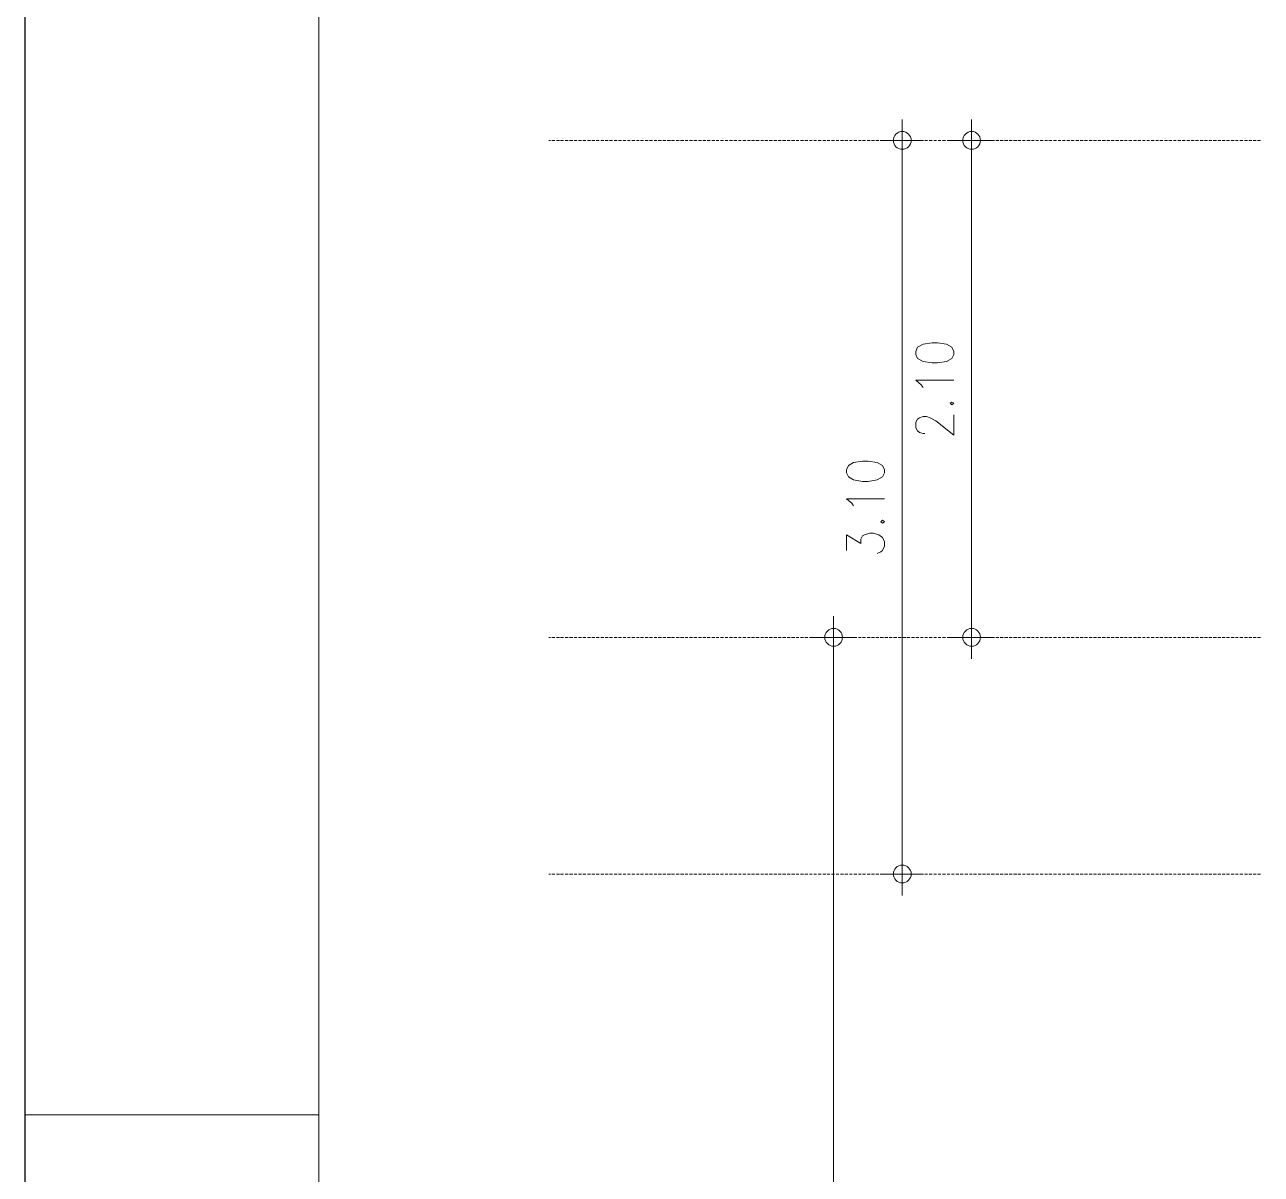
# Model space of a CAD drawing. Header units: millimetres. Extents: x 2928 to 3112, y 1220 to 1280.
# Drawn here: x 3028.04 to 3038.49, y 1250.06 to 1259.77 of the extents above; entities that cross this region are included whole.
import ezdxf
from ezdxf.xclip import XClip

# ---------------------------------------------------------------- set-up
doc = ezdxf.new("R2010")
doc.units = ezdxf.units.MM

# ---------------------------------------------------------------- blocks, each defined once
blk = doc.blocks.new('MF14B49E0')
at = {"color": 7, "linetype": 'Continuous', "lineweight": 9, "true_color": 0x000007}
blk.add_lwpolyline([(840.03, 593.45), (0, 593.45), (0, 0.23), (840.03, 0.23)], close=True, dxfattribs=at)
at = {"color": 7, "linetype": 'Continuous', "lineweight": 20, "true_color": 0x000007}
blk.add_lwpolyline([(0, 296.78), (24.84, 296.78), (24.84, 296.78)], dxfattribs=at)

msp = doc.modelspace()

# ---------------------------------------------------------------- linework, layer by layer
at = {"color": 7, "linetype": 'Continuous', "lineweight": 9, "true_color": 0x000007}
msp.add_lwpolyline([(3111.04942, 1279.22812), (3030.52665, 1279.22812), (3030.52665, 1221.89096), (3111.04942, 1221.89096)], close=True, dxfattribs=at)
at = {"color": 7, "linetype": 'Continuous', "lineweight": 20, "true_color": 0x000007}
for points in [[(3035.45719, 1258.61612), (3035.45719, 1258.97503), (3035.45719, 1258.97503)], [(3036.0427, 1258.61612), (3036.0427, 1258.97503), (3036.0427, 1258.97503)], [(3035.27691, 1258.7964), (3035.63748, 1258.7964), (3035.63748, 1258.7964)], [(3035.86242, 1258.7964), (3036.22299, 1258.7964), (3036.22299, 1258.7964)], [(3035.63417, 1256.70907), (3035.61763, 1256.73223), (3035.57297, 1256.77027), (3035.89219, 1256.77027)], [(3035.64906, 1256.31873), (3035.63417, 1256.31873), (3035.60274, 1256.32865), (3035.58786, 1256.34188), (3035.57297, 1256.36669), (3035.57297, 1256.41631), (3035.58786, 1256.43947), (3035.60274, 1256.4527), (3035.63417, 1256.46428), (3035.66394, 1256.46428), (3035.69371, 1256.4527), (3035.74002, 1256.42624), (3035.89219, 1256.3055), (3035.89219, 1256.47751)], [(3035.04535, 1255.70675), (3035.03046, 1255.73156), (3034.98746, 1255.76795), (3035.30668, 1255.76795)], [(3034.98746, 1255.32964), (3034.98746, 1255.46362), (3035.1082, 1255.39084), (3035.1082, 1255.42723), (3035.12143, 1255.45369), (3035.13963, 1255.46362), (3035.18428, 1255.47685), (3035.21571, 1255.47685), (3035.26037, 1255.46362), (3035.29179, 1255.44046), (3035.30668, 1255.40407), (3035.30668, 1255.36603), (3035.29179, 1255.32964), (3035.27525, 1255.31807), (3035.24548, 1255.30483)], [(3034.87664, 1254.41499), (3034.87664, 1254.77556), (3034.87664, 1254.77556)], [(3036.0427, 1254.77556), (3036.0427, 1254.41499), (3036.0427, 1254.41499)], [(3034.69636, 1254.59527), (3035.05693, 1254.59527), (3035.05693, 1254.59527)], [(3036.22299, 1254.59527), (3035.86242, 1254.59527), (3035.86242, 1254.59527)], [(3035.45719, 1252.77423), (3035.45719, 1252.41532), (3035.45719, 1252.41532)], [(3035.63748, 1252.5956), (3035.27691, 1252.5956), (3035.27691, 1252.5956)]]:
    msp.add_lwpolyline(points, dxfattribs=at)
at = {"color": 252, "linetype": 'Continuous', "lineweight": 13, "true_color": 0x989898}
for points in [[(3032.48498, 1258.7964), (3032.47174, 1258.7964), (3032.47174, 1258.7964)], [(3032.52302, 1258.7964), (3032.49655, 1258.7964), (3032.49655, 1258.7964)], [(3032.56106, 1258.7964), (3032.5346, 1258.7964), (3032.5346, 1258.7964)], [(3032.59579, 1258.7964), (3032.57098, 1258.7964), (3032.57098, 1258.7964)], [(3032.63383, 1258.7964), (3032.60902, 1258.7964), (3032.60902, 1258.7964)], [(3032.67353, 1258.7964), (3032.64707, 1258.7964), (3032.64707, 1258.7964)], [(3032.70826, 1258.7964), (3032.68511, 1258.7964), (3032.68511, 1258.7964)], [(3032.74631, 1258.7964), (3032.7215, 1258.7964), (3032.7215, 1258.7964)], [(3032.78435, 1258.7964), (3032.75954, 1258.7964), (3032.75954, 1258.7964)], [(3032.82239, 1258.7964), (3032.79758, 1258.7964), (3032.79758, 1258.7964)], [(3032.85878, 1258.7964), (3032.83397, 1258.7964), (3032.83397, 1258.7964)], [(3032.89682, 1258.7964), (3032.87201, 1258.7964), (3032.87201, 1258.7964)], [(3032.93486, 1258.7964), (3032.91005, 1258.7964), (3032.91005, 1258.7964)], [(3032.97125, 1258.7964), (3032.94809, 1258.7964), (3032.94809, 1258.7964)], [(3033.00929, 1258.7964), (3032.98448, 1258.7964), (3032.98448, 1258.7964)], [(3033.04733, 1258.7964), (3033.02252, 1258.7964), (3033.02252, 1258.7964)], [(3033.08537, 1258.7964), (3033.06056, 1258.7964), (3033.06056, 1258.7964)], [(3033.12176, 1258.7964), (3033.09861, 1258.7964), (3033.09861, 1258.7964)], [(3033.1598, 1258.7964), (3033.13499, 1258.7964), (3033.13499, 1258.7964)], [(3033.19784, 1258.7964), (3033.17303, 1258.7964), (3033.17303, 1258.7964)], [(3033.23423, 1258.7964), (3033.21108, 1258.7964), (3033.21108, 1258.7964)], [(3033.27227, 1258.7964), (3033.24581, 1258.7964), (3033.24581, 1258.7964)], [(3033.31032, 1258.7964), (3033.28385, 1258.7964), (3033.28385, 1258.7964)], [(3033.34836, 1258.7964), (3033.32189, 1258.7964), (3033.32189, 1258.7964)], [(3033.38475, 1258.7964), (3033.36159, 1258.7964), (3033.36159, 1258.7964)], [(3033.42279, 1258.7964), (3033.39632, 1258.7964), (3033.39632, 1258.7964)], [(3033.46083, 1258.7964), (3033.43436, 1258.7964), (3033.43436, 1258.7964)], [(3033.49887, 1258.7964), (3033.47241, 1258.7964), (3033.47241, 1258.7964)], [(3033.5336, 1258.7964), (3033.50879, 1258.7964), (3033.50879, 1258.7964)], [(3033.5733, 1258.7964), (3033.54684, 1258.7964), (3033.54684, 1258.7964)], [(3033.61134, 1258.7964), (3033.58488, 1258.7964), (3033.58488, 1258.7964)], [(3033.64608, 1258.7964), (3033.62292, 1258.7964), (3033.62292, 1258.7964)], [(3033.68412, 1258.7964), (3033.65931, 1258.7964), (3033.65931, 1258.7964)], [(3033.72216, 1258.7964), (3033.69735, 1258.7964), (3033.69735, 1258.7964)], [(3033.7602, 1258.7964), (3033.73539, 1258.7964), (3033.73539, 1258.7964)], [(3033.79659, 1258.7964), (3033.77178, 1258.7964), (3033.77178, 1258.7964)], [(3033.83463, 1258.7964), (3033.80982, 1258.7964), (3033.80982, 1258.7964)], [(3033.87267, 1258.7964), (3033.84786, 1258.7964), (3033.84786, 1258.7964)], [(3033.90906, 1258.7964), (3033.8859, 1258.7964), (3033.8859, 1258.7964)], [(3033.9471, 1258.7964), (3033.92229, 1258.7964), (3033.92229, 1258.7964)], [(3033.98514, 1258.7964), (3033.96033, 1258.7964), (3033.96033, 1258.7964)], [(3034.02318, 1258.7964), (3033.99838, 1258.7964), (3033.99838, 1258.7964)], [(3034.05957, 1258.7964), (3034.03476, 1258.7964), (3034.03476, 1258.7964)], [(3034.09761, 1258.7964), (3034.0728, 1258.7964), (3034.0728, 1258.7964)], [(3034.13566, 1258.7964), (3034.11085, 1258.7964), (3034.11085, 1258.7964)], [(3034.17204, 1258.7964), (3034.14889, 1258.7964), (3034.14889, 1258.7964)], [(3034.21009, 1258.7964), (3034.18362, 1258.7964), (3034.18362, 1258.7964)], [(3034.24813, 1258.7964), (3034.22166, 1258.7964), (3034.22166, 1258.7964)], [(3034.28617, 1258.7964), (3034.26136, 1258.7964), (3034.26136, 1258.7964)], [(3034.32256, 1258.7964), (3034.29609, 1258.7964), (3034.29609, 1258.7964)], [(3034.3606, 1258.7964), (3034.33413, 1258.7964), (3034.33413, 1258.7964)], [(3034.39864, 1258.7964), (3034.37218, 1258.7964), (3034.37218, 1258.7964)], [(3034.43337, 1258.7964), (3034.41022, 1258.7964), (3034.41022, 1258.7964)], [(3034.47307, 1258.7964), (3034.44661, 1258.7964), (3034.44661, 1258.7964)], [(3034.51111, 1258.7964), (3034.48465, 1258.7964), (3034.48465, 1258.7964)], [(3034.54915, 1258.7964), (3034.52269, 1258.7964), (3034.52269, 1258.7964)], [(3034.58389, 1258.7964), (3034.56073, 1258.7964), (3034.56073, 1258.7964)], [(3034.62193, 1258.7964), (3034.59712, 1258.7964), (3034.59712, 1258.7964)], [(3034.65997, 1258.7964), (3034.63516, 1258.7964), (3034.63516, 1258.7964)], [(3034.69636, 1258.7964), (3034.6732, 1258.7964), (3034.6732, 1258.7964)], [(3034.7344, 1258.7964), (3034.70959, 1258.7964), (3034.70959, 1258.7964)], [(3034.77244, 1258.7964), (3034.74763, 1258.7964), (3034.74763, 1258.7964)], [(3034.81048, 1258.7964), (3034.78567, 1258.7964), (3034.78567, 1258.7964)], [(3034.84687, 1258.7964), (3034.82372, 1258.7964), (3034.82372, 1258.7964)], [(3034.88491, 1258.7964), (3034.8601, 1258.7964), (3034.8601, 1258.7964)], [(3034.92295, 1258.7964), (3034.89814, 1258.7964), (3034.89814, 1258.7964)], [(3034.961, 1258.7964), (3034.93619, 1258.7964), (3034.93619, 1258.7964)], [(3034.99738, 1258.7964), (3034.97257, 1258.7964), (3034.97257, 1258.7964)], [(3035.03543, 1258.7964), (3035.01062, 1258.7964), (3035.01062, 1258.7964)], [(3035.07347, 1258.7964), (3035.04866, 1258.7964), (3035.04866, 1258.7964)], [(3035.10986, 1258.7964), (3035.0867, 1258.7964), (3035.0867, 1258.7964)], [(3035.1479, 1258.7964), (3035.12143, 1258.7964), (3035.12143, 1258.7964)], [(3035.18594, 1258.7964), (3035.16113, 1258.7964), (3035.16113, 1258.7964)], [(3035.22398, 1258.7964), (3035.19917, 1258.7964), (3035.19917, 1258.7964)], [(3035.26037, 1258.7964), (3035.2339, 1258.7964), (3035.2339, 1258.7964)], [(3035.29841, 1258.7964), (3035.27195, 1258.7964), (3035.27195, 1258.7964)], [(3035.33645, 1258.7964), (3035.30999, 1258.7964), (3035.30999, 1258.7964)], [(3035.37284, 1258.7964), (3035.34803, 1258.7964), (3035.34803, 1258.7964)], [(3035.41088, 1258.7964), (3035.38442, 1258.7964), (3035.38442, 1258.7964)], [(3035.44892, 1258.7964), (3035.42246, 1258.7964), (3035.42246, 1258.7964)], [(3035.48696, 1258.7964), (3035.4605, 1258.7964), (3035.4605, 1258.7964)], [(3035.5217, 1258.7964), (3035.49689, 1258.7964), (3035.49689, 1258.7964)], [(3035.55974, 1258.7964), (3035.53493, 1258.7964), (3035.53493, 1258.7964)], [(3035.59778, 1258.7964), (3035.57297, 1258.7964), (3035.57297, 1258.7964)], [(3035.63417, 1258.7964), (3035.61101, 1258.7964), (3035.61101, 1258.7964)], [(3035.67221, 1258.7964), (3035.6474, 1258.7964), (3035.6474, 1258.7964)], [(3035.71025, 1258.7964), (3035.68544, 1258.7964), (3035.68544, 1258.7964)], [(3035.74829, 1258.7964), (3035.72348, 1258.7964), (3035.72348, 1258.7964)], [(3035.78468, 1258.7964), (3035.75987, 1258.7964), (3035.75987, 1258.7964)], [(3035.82272, 1258.7964), (3035.79791, 1258.7964), (3035.79791, 1258.7964)], [(3035.86077, 1258.7964), (3035.83596, 1258.7964), (3035.83596, 1258.7964)], [(3035.89715, 1258.7964), (3035.874, 1258.7964), (3035.874, 1258.7964)], [(3035.9352, 1258.7964), (3035.91039, 1258.7964), (3035.91039, 1258.7964)], [(3035.97324, 1258.7964), (3035.94843, 1258.7964), (3035.94843, 1258.7964)], [(3036.01128, 1258.7964), (3035.98647, 1258.7964), (3035.98647, 1258.7964)], [(3036.04767, 1258.7964), (3036.02451, 1258.7964), (3036.02451, 1258.7964)], [(3036.08571, 1258.7964), (3036.0609, 1258.7964), (3036.0609, 1258.7964)], [(3036.12375, 1258.7964), (3036.09894, 1258.7964), (3036.09894, 1258.7964)], [(3036.16014, 1258.7964), (3036.13698, 1258.7964), (3036.13698, 1258.7964)], [(3036.19818, 1258.7964), (3036.17172, 1258.7964), (3036.17172, 1258.7964)], [(3036.23622, 1258.7964), (3036.20976, 1258.7964), (3036.20976, 1258.7964)], [(3036.27426, 1258.7964), (3036.2478, 1258.7964), (3036.2478, 1258.7964)], [(3036.31065, 1258.7964), (3036.28584, 1258.7964), (3036.28584, 1258.7964)], [(3036.34869, 1258.7964), (3036.32223, 1258.7964), (3036.32223, 1258.7964)], [(3036.38673, 1258.7964), (3036.36027, 1258.7964), (3036.36027, 1258.7964)], [(3036.42478, 1258.7964), (3036.39831, 1258.7964), (3036.39831, 1258.7964)], [(3036.45951, 1258.7964), (3036.4347, 1258.7964), (3036.4347, 1258.7964)], [(3036.49755, 1258.7964), (3036.47274, 1258.7964), (3036.47274, 1258.7964)], [(3036.53725, 1258.7964), (3036.51078, 1258.7964), (3036.51078, 1258.7964)], [(3036.57198, 1258.7964), (3036.54883, 1258.7964), (3036.54883, 1258.7964)], [(3036.61002, 1258.7964), (3036.58521, 1258.7964), (3036.58521, 1258.7964)], [(3036.64806, 1258.7964), (3036.62325, 1258.7964), (3036.62325, 1258.7964)], [(3036.68611, 1258.7964), (3036.6613, 1258.7964), (3036.6613, 1258.7964)], [(3036.72249, 1258.7964), (3036.69768, 1258.7964), (3036.69768, 1258.7964)], [(3036.76054, 1258.7964), (3036.73573, 1258.7964), (3036.73573, 1258.7964)], [(3036.79858, 1258.7964), (3036.77377, 1258.7964), (3036.77377, 1258.7964)], [(3036.83497, 1258.7964), (3036.81181, 1258.7964), (3036.81181, 1258.7964)], [(3036.87301, 1258.7964), (3036.8482, 1258.7964), (3036.8482, 1258.7964)], [(3036.91105, 1258.7964), (3036.88624, 1258.7964), (3036.88624, 1258.7964)], [(3036.94909, 1258.7964), (3036.92428, 1258.7964), (3036.92428, 1258.7964)], [(3036.98548, 1258.7964), (3036.96067, 1258.7964), (3036.96067, 1258.7964)], [(3037.02352, 1258.7964), (3036.99871, 1258.7964), (3036.99871, 1258.7964)], [(3037.06156, 1258.7964), (3037.03675, 1258.7964), (3037.03675, 1258.7964)], [(3037.09795, 1258.7964), (3037.07479, 1258.7964), (3037.07479, 1258.7964)], [(3037.13599, 1258.7964), (3037.10953, 1258.7964), (3037.10953, 1258.7964)], [(3037.17403, 1258.7964), (3037.14757, 1258.7964), (3037.14757, 1258.7964)], [(3037.21207, 1258.7964), (3037.18561, 1258.7964), (3037.18561, 1258.7964)], [(3037.24846, 1258.7964), (3037.222, 1258.7964), (3037.222, 1258.7964)], [(3037.2865, 1258.7964), (3037.26004, 1258.7964), (3037.26004, 1258.7964)], [(3037.32455, 1258.7964), (3037.29808, 1258.7964), (3037.29808, 1258.7964)], [(3037.35928, 1258.7964), (3037.33612, 1258.7964), (3037.33612, 1258.7964)], [(3037.39732, 1258.7964), (3037.37251, 1258.7964), (3037.37251, 1258.7964)], [(3037.43702, 1258.7964), (3037.41055, 1258.7964), (3037.41055, 1258.7964)], [(3037.47506, 1258.7964), (3037.44859, 1258.7964), (3037.44859, 1258.7964)], [(3037.50979, 1258.7964), (3037.48664, 1258.7964), (3037.48664, 1258.7964)], [(3037.54783, 1258.7964), (3037.52302, 1258.7964), (3037.52302, 1258.7964)], [(3037.58588, 1258.7964), (3037.56107, 1258.7964), (3037.56107, 1258.7964)], [(3037.62226, 1258.7964), (3037.59911, 1258.7964), (3037.59911, 1258.7964)], [(3037.66031, 1258.7964), (3037.6355, 1258.7964), (3037.6355, 1258.7964)], [(3037.69835, 1258.7964), (3037.67354, 1258.7964), (3037.67354, 1258.7964)], [(3037.73639, 1258.7964), (3037.71158, 1258.7964), (3037.71158, 1258.7964)], [(3037.77278, 1258.7964), (3037.74962, 1258.7964), (3037.74962, 1258.7964)], [(3037.81082, 1258.7964), (3037.78601, 1258.7964), (3037.78601, 1258.7964)], [(3037.84886, 1258.7964), (3037.82405, 1258.7964), (3037.82405, 1258.7964)], [(3037.8869, 1258.7964), (3037.86209, 1258.7964), (3037.86209, 1258.7964)], [(3037.92329, 1258.7964), (3037.89848, 1258.7964), (3037.89848, 1258.7964)], [(3037.96133, 1258.7964), (3037.93652, 1258.7964), (3037.93652, 1258.7964)], [(3037.99937, 1258.7964), (3037.97456, 1258.7964), (3037.97456, 1258.7964)], [(3038.03576, 1258.7964), (3038.0126, 1258.7964), (3038.0126, 1258.7964)], [(3038.0738, 1258.7964), (3038.04734, 1258.7964), (3038.04734, 1258.7964)], [(3038.11184, 1258.7964), (3038.08538, 1258.7964), (3038.08538, 1258.7964)], [(3038.14989, 1258.7964), (3038.12508, 1258.7964), (3038.12508, 1258.7964)], [(3038.18627, 1258.7964), (3038.15981, 1258.7964), (3038.15981, 1258.7964)], [(3038.22432, 1258.7964), (3038.19785, 1258.7964), (3038.19785, 1258.7964)], [(3038.26236, 1258.7964), (3038.23589, 1258.7964), (3038.23589, 1258.7964)], [(3038.29709, 1258.7964), (3038.27393, 1258.7964), (3038.27393, 1258.7964)], [(3038.33679, 1258.7964), (3038.31032, 1258.7964), (3038.31032, 1258.7964)], [(3038.37483, 1258.7964), (3038.34836, 1258.7964), (3038.34836, 1258.7964)], [(3038.41287, 1258.7964), (3038.38641, 1258.7964), (3038.38641, 1258.7964)], [(3038.4476, 1258.7964), (3038.42279, 1258.7964), (3038.42279, 1258.7964)], [(3038.48565, 1258.7964), (3038.46084, 1258.7964), (3038.46084, 1258.7964)], [(3032.48498, 1254.59527), (3032.47174, 1254.59527), (3032.47174, 1254.59527)], [(3032.52302, 1254.59527), (3032.49655, 1254.59527), (3032.49655, 1254.59527)], [(3032.56106, 1254.59527), (3032.5346, 1254.59527), (3032.5346, 1254.59527)], [(3032.59579, 1254.59527), (3032.57098, 1254.59527), (3032.57098, 1254.59527)], [(3032.63383, 1254.59527), (3032.60902, 1254.59527), (3032.60902, 1254.59527)], [(3032.67353, 1254.59527), (3032.64707, 1254.59527), (3032.64707, 1254.59527)], [(3032.70826, 1254.59527), (3032.68511, 1254.59527), (3032.68511, 1254.59527)], [(3032.74631, 1254.59527), (3032.7215, 1254.59527), (3032.7215, 1254.59527)], [(3032.78435, 1254.59527), (3032.75954, 1254.59527), (3032.75954, 1254.59527)], [(3032.82239, 1254.59527), (3032.79758, 1254.59527), (3032.79758, 1254.59527)], [(3032.85878, 1254.59527), (3032.83397, 1254.59527), (3032.83397, 1254.59527)], [(3032.89682, 1254.59527), (3032.87201, 1254.59527), (3032.87201, 1254.59527)], [(3032.93486, 1254.59527), (3032.91005, 1254.59527), (3032.91005, 1254.59527)], [(3032.97125, 1254.59527), (3032.94809, 1254.59527), (3032.94809, 1254.59527)], [(3033.00929, 1254.59527), (3032.98448, 1254.59527), (3032.98448, 1254.59527)], [(3033.04733, 1254.59527), (3033.02252, 1254.59527), (3033.02252, 1254.59527)], [(3033.08537, 1254.59527), (3033.06056, 1254.59527), (3033.06056, 1254.59527)], [(3033.12176, 1254.59527), (3033.09861, 1254.59527), (3033.09861, 1254.59527)], [(3033.1598, 1254.59527), (3033.13499, 1254.59527), (3033.13499, 1254.59527)], [(3033.19784, 1254.59527), (3033.17303, 1254.59527), (3033.17303, 1254.59527)], [(3033.23423, 1254.59527), (3033.21108, 1254.59527), (3033.21108, 1254.59527)], [(3033.27227, 1254.59527), (3033.24581, 1254.59527), (3033.24581, 1254.59527)], [(3033.31032, 1254.59527), (3033.28385, 1254.59527), (3033.28385, 1254.59527)], [(3033.34836, 1254.59527), (3033.32189, 1254.59527), (3033.32189, 1254.59527)], [(3033.38475, 1254.59527), (3033.36159, 1254.59527), (3033.36159, 1254.59527)], [(3033.42279, 1254.59527), (3033.39632, 1254.59527), (3033.39632, 1254.59527)], [(3033.46083, 1254.59527), (3033.43436, 1254.59527), (3033.43436, 1254.59527)], [(3033.49887, 1254.59527), (3033.47241, 1254.59527), (3033.47241, 1254.59527)], [(3033.5336, 1254.59527), (3033.50879, 1254.59527), (3033.50879, 1254.59527)], [(3033.5733, 1254.59527), (3033.54684, 1254.59527), (3033.54684, 1254.59527)], [(3033.61134, 1254.59527), (3033.58488, 1254.59527), (3033.58488, 1254.59527)], [(3033.64608, 1254.59527), (3033.62292, 1254.59527), (3033.62292, 1254.59527)], [(3033.68412, 1254.59527), (3033.65931, 1254.59527), (3033.65931, 1254.59527)], [(3033.72216, 1254.59527), (3033.69735, 1254.59527), (3033.69735, 1254.59527)], [(3033.7602, 1254.59527), (3033.73539, 1254.59527), (3033.73539, 1254.59527)], [(3033.79659, 1254.59527), (3033.77178, 1254.59527), (3033.77178, 1254.59527)], [(3033.83463, 1254.59527), (3033.80982, 1254.59527), (3033.80982, 1254.59527)], [(3033.87267, 1254.59527), (3033.84786, 1254.59527), (3033.84786, 1254.59527)], [(3033.90906, 1254.59527), (3033.8859, 1254.59527), (3033.8859, 1254.59527)], [(3033.9471, 1254.59527), (3033.92229, 1254.59527), (3033.92229, 1254.59527)], [(3033.98514, 1254.59527), (3033.96033, 1254.59527), (3033.96033, 1254.59527)], [(3034.02318, 1254.59527), (3033.99838, 1254.59527), (3033.99838, 1254.59527)], [(3034.05957, 1254.59527), (3034.03476, 1254.59527), (3034.03476, 1254.59527)], [(3034.09761, 1254.59527), (3034.0728, 1254.59527), (3034.0728, 1254.59527)], [(3034.13566, 1254.59527), (3034.11085, 1254.59527), (3034.11085, 1254.59527)], [(3034.17204, 1254.59527), (3034.14889, 1254.59527), (3034.14889, 1254.59527)], [(3034.21009, 1254.59527), (3034.18362, 1254.59527), (3034.18362, 1254.59527)], [(3034.24813, 1254.59527), (3034.22166, 1254.59527), (3034.22166, 1254.59527)], [(3034.28617, 1254.59527), (3034.26136, 1254.59527), (3034.26136, 1254.59527)], [(3034.32256, 1254.59527), (3034.29609, 1254.59527), (3034.29609, 1254.59527)], [(3034.3606, 1254.59527), (3034.33413, 1254.59527), (3034.33413, 1254.59527)], [(3034.39864, 1254.59527), (3034.37218, 1254.59527), (3034.37218, 1254.59527)], [(3034.43337, 1254.59527), (3034.41022, 1254.59527), (3034.41022, 1254.59527)], [(3034.47307, 1254.59527), (3034.44661, 1254.59527), (3034.44661, 1254.59527)], [(3034.51111, 1254.59527), (3034.48465, 1254.59527), (3034.48465, 1254.59527)], [(3034.54915, 1254.59527), (3034.52269, 1254.59527), (3034.52269, 1254.59527)], [(3034.58389, 1254.59527), (3034.56073, 1254.59527), (3034.56073, 1254.59527)], [(3034.62193, 1254.59527), (3034.59712, 1254.59527), (3034.59712, 1254.59527)], [(3034.65997, 1254.59527), (3034.63516, 1254.59527), (3034.63516, 1254.59527)], [(3034.69636, 1254.59527), (3034.6732, 1254.59527), (3034.6732, 1254.59527)], [(3034.7344, 1254.59527), (3034.70959, 1254.59527), (3034.70959, 1254.59527)], [(3034.77244, 1254.59527), (3034.74763, 1254.59527), (3034.74763, 1254.59527)], [(3034.81048, 1254.59527), (3034.78567, 1254.59527), (3034.78567, 1254.59527)], [(3034.84687, 1254.59527), (3034.82372, 1254.59527), (3034.82372, 1254.59527)], [(3034.88491, 1254.59527), (3034.8601, 1254.59527), (3034.8601, 1254.59527)], [(3034.92295, 1254.59527), (3034.89814, 1254.59527), (3034.89814, 1254.59527)], [(3034.961, 1254.59527), (3034.93619, 1254.59527), (3034.93619, 1254.59527)], [(3034.99738, 1254.59527), (3034.97257, 1254.59527), (3034.97257, 1254.59527)], [(3035.03543, 1254.59527), (3035.01062, 1254.59527), (3035.01062, 1254.59527)], [(3035.07347, 1254.59527), (3035.04866, 1254.59527), (3035.04866, 1254.59527)], [(3035.10986, 1254.59527), (3035.0867, 1254.59527), (3035.0867, 1254.59527)], [(3035.1479, 1254.59527), (3035.12143, 1254.59527), (3035.12143, 1254.59527)], [(3035.18594, 1254.59527), (3035.16113, 1254.59527), (3035.16113, 1254.59527)], [(3035.22398, 1254.59527), (3035.19917, 1254.59527), (3035.19917, 1254.59527)], [(3035.26037, 1254.59527), (3035.2339, 1254.59527), (3035.2339, 1254.59527)], [(3035.29841, 1254.59527), (3035.27195, 1254.59527), (3035.27195, 1254.59527)], [(3035.33645, 1254.59527), (3035.30999, 1254.59527), (3035.30999, 1254.59527)], [(3035.37284, 1254.59527), (3035.34803, 1254.59527), (3035.34803, 1254.59527)], [(3035.41088, 1254.59527), (3035.38442, 1254.59527), (3035.38442, 1254.59527)], [(3035.44892, 1254.59527), (3035.42246, 1254.59527), (3035.42246, 1254.59527)], [(3035.48696, 1254.59527), (3035.4605, 1254.59527), (3035.4605, 1254.59527)], [(3035.5217, 1254.59527), (3035.49689, 1254.59527), (3035.49689, 1254.59527)], [(3035.55974, 1254.59527), (3035.53493, 1254.59527), (3035.53493, 1254.59527)], [(3035.59778, 1254.59527), (3035.57297, 1254.59527), (3035.57297, 1254.59527)], [(3035.63417, 1254.59527), (3035.61101, 1254.59527), (3035.61101, 1254.59527)], [(3035.67221, 1254.59527), (3035.6474, 1254.59527), (3035.6474, 1254.59527)], [(3035.71025, 1254.59527), (3035.68544, 1254.59527), (3035.68544, 1254.59527)], [(3035.74829, 1254.59527), (3035.72348, 1254.59527), (3035.72348, 1254.59527)], [(3035.78468, 1254.59527), (3035.75987, 1254.59527), (3035.75987, 1254.59527)], [(3035.82272, 1254.59527), (3035.79791, 1254.59527), (3035.79791, 1254.59527)], [(3035.86077, 1254.59527), (3035.83596, 1254.59527), (3035.83596, 1254.59527)], [(3035.89715, 1254.59527), (3035.874, 1254.59527), (3035.874, 1254.59527)], [(3035.9352, 1254.59527), (3035.91039, 1254.59527), (3035.91039, 1254.59527)], [(3035.97324, 1254.59527), (3035.94843, 1254.59527), (3035.94843, 1254.59527)], [(3036.01128, 1254.59527), (3035.98647, 1254.59527), (3035.98647, 1254.59527)], [(3036.04767, 1254.59527), (3036.02451, 1254.59527), (3036.02451, 1254.59527)], [(3036.08571, 1254.59527), (3036.0609, 1254.59527), (3036.0609, 1254.59527)], [(3036.12375, 1254.59527), (3036.09894, 1254.59527), (3036.09894, 1254.59527)], [(3036.16014, 1254.59527), (3036.13698, 1254.59527), (3036.13698, 1254.59527)], [(3036.19818, 1254.59527), (3036.17172, 1254.59527), (3036.17172, 1254.59527)], [(3036.23622, 1254.59527), (3036.20976, 1254.59527), (3036.20976, 1254.59527)], [(3036.27426, 1254.59527), (3036.2478, 1254.59527), (3036.2478, 1254.59527)], [(3036.31065, 1254.59527), (3036.28584, 1254.59527), (3036.28584, 1254.59527)], [(3036.34869, 1254.59527), (3036.32223, 1254.59527), (3036.32223, 1254.59527)], [(3036.38673, 1254.59527), (3036.36027, 1254.59527), (3036.36027, 1254.59527)], [(3036.42478, 1254.59527), (3036.39831, 1254.59527), (3036.39831, 1254.59527)], [(3036.45951, 1254.59527), (3036.4347, 1254.59527), (3036.4347, 1254.59527)], [(3036.49755, 1254.59527), (3036.47274, 1254.59527), (3036.47274, 1254.59527)], [(3036.53725, 1254.59527), (3036.51078, 1254.59527), (3036.51078, 1254.59527)], [(3036.57198, 1254.59527), (3036.54883, 1254.59527), (3036.54883, 1254.59527)], [(3036.61002, 1254.59527), (3036.58521, 1254.59527), (3036.58521, 1254.59527)], [(3036.64806, 1254.59527), (3036.62325, 1254.59527), (3036.62325, 1254.59527)], [(3036.68611, 1254.59527), (3036.6613, 1254.59527), (3036.6613, 1254.59527)], [(3036.72249, 1254.59527), (3036.69768, 1254.59527), (3036.69768, 1254.59527)], [(3036.76054, 1254.59527), (3036.73573, 1254.59527), (3036.73573, 1254.59527)], [(3036.79858, 1254.59527), (3036.77377, 1254.59527), (3036.77377, 1254.59527)], [(3036.83497, 1254.59527), (3036.81181, 1254.59527), (3036.81181, 1254.59527)], [(3036.87301, 1254.59527), (3036.8482, 1254.59527), (3036.8482, 1254.59527)], [(3036.91105, 1254.59527), (3036.88624, 1254.59527), (3036.88624, 1254.59527)], [(3036.94909, 1254.59527), (3036.92428, 1254.59527), (3036.92428, 1254.59527)], [(3036.98548, 1254.59527), (3036.96067, 1254.59527), (3036.96067, 1254.59527)], [(3037.02352, 1254.59527), (3036.99871, 1254.59527), (3036.99871, 1254.59527)], [(3037.06156, 1254.59527), (3037.03675, 1254.59527), (3037.03675, 1254.59527)], [(3037.09795, 1254.59527), (3037.07479, 1254.59527), (3037.07479, 1254.59527)], [(3037.13599, 1254.59527), (3037.10953, 1254.59527), (3037.10953, 1254.59527)], [(3037.17403, 1254.59527), (3037.14757, 1254.59527), (3037.14757, 1254.59527)], [(3037.21207, 1254.59527), (3037.18561, 1254.59527), (3037.18561, 1254.59527)], [(3037.24846, 1254.59527), (3037.222, 1254.59527), (3037.222, 1254.59527)], [(3037.2865, 1254.59527), (3037.26004, 1254.59527), (3037.26004, 1254.59527)], [(3037.32455, 1254.59527), (3037.29808, 1254.59527), (3037.29808, 1254.59527)], [(3037.35928, 1254.59527), (3037.33612, 1254.59527), (3037.33612, 1254.59527)], [(3037.39732, 1254.59527), (3037.37251, 1254.59527), (3037.37251, 1254.59527)], [(3037.43702, 1254.59527), (3037.41055, 1254.59527), (3037.41055, 1254.59527)], [(3037.47506, 1254.59527), (3037.44859, 1254.59527), (3037.44859, 1254.59527)], [(3037.50979, 1254.59527), (3037.48664, 1254.59527), (3037.48664, 1254.59527)], [(3037.54783, 1254.59527), (3037.52302, 1254.59527), (3037.52302, 1254.59527)], [(3037.58588, 1254.59527), (3037.56107, 1254.59527), (3037.56107, 1254.59527)], [(3037.62226, 1254.59527), (3037.59911, 1254.59527), (3037.59911, 1254.59527)], [(3037.66031, 1254.59527), (3037.6355, 1254.59527), (3037.6355, 1254.59527)], [(3037.69835, 1254.59527), (3037.67354, 1254.59527), (3037.67354, 1254.59527)], [(3037.73639, 1254.59527), (3037.71158, 1254.59527), (3037.71158, 1254.59527)], [(3037.77278, 1254.59527), (3037.74962, 1254.59527), (3037.74962, 1254.59527)], [(3037.81082, 1254.59527), (3037.78601, 1254.59527), (3037.78601, 1254.59527)], [(3037.84886, 1254.59527), (3037.82405, 1254.59527), (3037.82405, 1254.59527)], [(3037.8869, 1254.59527), (3037.86209, 1254.59527), (3037.86209, 1254.59527)], [(3037.92329, 1254.59527), (3037.89848, 1254.59527), (3037.89848, 1254.59527)], [(3037.96133, 1254.59527), (3037.93652, 1254.59527), (3037.93652, 1254.59527)], [(3037.99937, 1254.59527), (3037.97456, 1254.59527), (3037.97456, 1254.59527)], [(3038.03576, 1254.59527), (3038.0126, 1254.59527), (3038.0126, 1254.59527)], [(3038.0738, 1254.59527), (3038.04734, 1254.59527), (3038.04734, 1254.59527)], [(3038.11184, 1254.59527), (3038.08538, 1254.59527), (3038.08538, 1254.59527)], [(3038.14989, 1254.59527), (3038.12508, 1254.59527), (3038.12508, 1254.59527)], [(3038.18627, 1254.59527), (3038.15981, 1254.59527), (3038.15981, 1254.59527)], [(3038.22432, 1254.59527), (3038.19785, 1254.59527), (3038.19785, 1254.59527)], [(3038.26236, 1254.59527), (3038.23589, 1254.59527), (3038.23589, 1254.59527)], [(3038.29709, 1254.59527), (3038.27393, 1254.59527), (3038.27393, 1254.59527)], [(3038.33679, 1254.59527), (3038.31032, 1254.59527), (3038.31032, 1254.59527)], [(3038.37483, 1254.59527), (3038.34836, 1254.59527), (3038.34836, 1254.59527)], [(3038.41287, 1254.59527), (3038.38641, 1254.59527), (3038.38641, 1254.59527)], [(3038.4476, 1254.59527), (3038.42279, 1254.59527), (3038.42279, 1254.59527)], [(3038.48565, 1254.59527), (3038.46084, 1254.59527), (3038.46084, 1254.59527)], [(3032.48498, 1252.5956), (3032.47174, 1252.5956), (3032.47174, 1252.5956)], [(3032.52302, 1252.5956), (3032.49655, 1252.5956), (3032.49655, 1252.5956)], [(3032.56106, 1252.5956), (3032.5346, 1252.5956), (3032.5346, 1252.5956)], [(3032.59579, 1252.5956), (3032.57098, 1252.5956), (3032.57098, 1252.5956)], [(3032.63383, 1252.5956), (3032.60902, 1252.5956), (3032.60902, 1252.5956)], [(3032.67353, 1252.5956), (3032.64707, 1252.5956), (3032.64707, 1252.5956)], [(3032.70826, 1252.5956), (3032.68511, 1252.5956), (3032.68511, 1252.5956)], [(3032.74631, 1252.5956), (3032.7215, 1252.5956), (3032.7215, 1252.5956)], [(3032.78435, 1252.5956), (3032.75954, 1252.5956), (3032.75954, 1252.5956)], [(3032.82239, 1252.5956), (3032.79758, 1252.5956), (3032.79758, 1252.5956)], [(3032.85878, 1252.5956), (3032.83397, 1252.5956), (3032.83397, 1252.5956)], [(3032.89682, 1252.5956), (3032.87201, 1252.5956), (3032.87201, 1252.5956)], [(3032.93486, 1252.5956), (3032.91005, 1252.5956), (3032.91005, 1252.5956)], [(3032.97125, 1252.5956), (3032.94809, 1252.5956), (3032.94809, 1252.5956)], [(3033.00929, 1252.5956), (3032.98448, 1252.5956), (3032.98448, 1252.5956)], [(3033.04733, 1252.5956), (3033.02252, 1252.5956), (3033.02252, 1252.5956)], [(3033.08537, 1252.5956), (3033.06056, 1252.5956), (3033.06056, 1252.5956)], [(3033.12176, 1252.5956), (3033.09861, 1252.5956), (3033.09861, 1252.5956)], [(3033.1598, 1252.5956), (3033.13499, 1252.5956), (3033.13499, 1252.5956)], [(3033.19784, 1252.5956), (3033.17303, 1252.5956), (3033.17303, 1252.5956)], [(3033.23423, 1252.5956), (3033.21108, 1252.5956), (3033.21108, 1252.5956)], [(3033.27227, 1252.5956), (3033.24581, 1252.5956), (3033.24581, 1252.5956)], [(3033.31032, 1252.5956), (3033.28385, 1252.5956), (3033.28385, 1252.5956)], [(3033.34836, 1252.5956), (3033.32189, 1252.5956), (3033.32189, 1252.5956)], [(3033.38475, 1252.5956), (3033.36159, 1252.5956), (3033.36159, 1252.5956)], [(3033.42279, 1252.5956), (3033.39632, 1252.5956), (3033.39632, 1252.5956)], [(3033.46083, 1252.5956), (3033.43436, 1252.5956), (3033.43436, 1252.5956)], [(3033.49887, 1252.5956), (3033.47241, 1252.5956), (3033.47241, 1252.5956)], [(3033.5336, 1252.5956), (3033.50879, 1252.5956), (3033.50879, 1252.5956)], [(3033.5733, 1252.5956), (3033.54684, 1252.5956), (3033.54684, 1252.5956)], [(3033.61134, 1252.5956), (3033.58488, 1252.5956), (3033.58488, 1252.5956)], [(3033.64608, 1252.5956), (3033.62292, 1252.5956), (3033.62292, 1252.5956)], [(3033.68412, 1252.5956), (3033.65931, 1252.5956), (3033.65931, 1252.5956)], [(3033.72216, 1252.5956), (3033.69735, 1252.5956), (3033.69735, 1252.5956)], [(3033.7602, 1252.5956), (3033.73539, 1252.5956), (3033.73539, 1252.5956)], [(3033.79659, 1252.5956), (3033.77178, 1252.5956), (3033.77178, 1252.5956)], [(3033.83463, 1252.5956), (3033.80982, 1252.5956), (3033.80982, 1252.5956)], [(3033.87267, 1252.5956), (3033.84786, 1252.5956), (3033.84786, 1252.5956)], [(3033.90906, 1252.5956), (3033.8859, 1252.5956), (3033.8859, 1252.5956)], [(3033.9471, 1252.5956), (3033.92229, 1252.5956), (3033.92229, 1252.5956)], [(3033.98514, 1252.5956), (3033.96033, 1252.5956), (3033.96033, 1252.5956)], [(3034.02318, 1252.5956), (3033.99838, 1252.5956), (3033.99838, 1252.5956)], [(3034.05957, 1252.5956), (3034.03476, 1252.5956), (3034.03476, 1252.5956)], [(3034.09761, 1252.5956), (3034.0728, 1252.5956), (3034.0728, 1252.5956)], [(3034.13566, 1252.5956), (3034.11085, 1252.5956), (3034.11085, 1252.5956)], [(3034.17204, 1252.5956), (3034.14889, 1252.5956), (3034.14889, 1252.5956)], [(3034.21009, 1252.5956), (3034.18362, 1252.5956), (3034.18362, 1252.5956)], [(3034.24813, 1252.5956), (3034.22166, 1252.5956), (3034.22166, 1252.5956)], [(3034.28617, 1252.5956), (3034.26136, 1252.5956), (3034.26136, 1252.5956)], [(3034.32256, 1252.5956), (3034.29609, 1252.5956), (3034.29609, 1252.5956)], [(3034.3606, 1252.5956), (3034.33413, 1252.5956), (3034.33413, 1252.5956)], [(3034.39864, 1252.5956), (3034.37218, 1252.5956), (3034.37218, 1252.5956)], [(3034.43337, 1252.5956), (3034.41022, 1252.5956), (3034.41022, 1252.5956)], [(3034.47307, 1252.5956), (3034.44661, 1252.5956), (3034.44661, 1252.5956)], [(3034.51111, 1252.5956), (3034.48465, 1252.5956), (3034.48465, 1252.5956)], [(3034.54915, 1252.5956), (3034.52269, 1252.5956), (3034.52269, 1252.5956)], [(3034.58389, 1252.5956), (3034.56073, 1252.5956), (3034.56073, 1252.5956)], [(3034.62193, 1252.5956), (3034.59712, 1252.5956), (3034.59712, 1252.5956)], [(3034.65997, 1252.5956), (3034.63516, 1252.5956), (3034.63516, 1252.5956)], [(3034.69636, 1252.5956), (3034.6732, 1252.5956), (3034.6732, 1252.5956)], [(3034.7344, 1252.5956), (3034.70959, 1252.5956), (3034.70959, 1252.5956)], [(3034.77244, 1252.5956), (3034.74763, 1252.5956), (3034.74763, 1252.5956)], [(3034.81048, 1252.5956), (3034.78567, 1252.5956), (3034.78567, 1252.5956)], [(3034.84687, 1252.5956), (3034.82372, 1252.5956), (3034.82372, 1252.5956)], [(3034.88491, 1252.5956), (3034.8601, 1252.5956), (3034.8601, 1252.5956)], [(3034.92295, 1252.5956), (3034.89814, 1252.5956), (3034.89814, 1252.5956)], [(3034.961, 1252.5956), (3034.93619, 1252.5956), (3034.93619, 1252.5956)], [(3034.99738, 1252.5956), (3034.97257, 1252.5956), (3034.97257, 1252.5956)], [(3035.03543, 1252.5956), (3035.01062, 1252.5956), (3035.01062, 1252.5956)], [(3035.07347, 1252.5956), (3035.04866, 1252.5956), (3035.04866, 1252.5956)], [(3035.10986, 1252.5956), (3035.0867, 1252.5956), (3035.0867, 1252.5956)], [(3035.1479, 1252.5956), (3035.12143, 1252.5956), (3035.12143, 1252.5956)], [(3035.18594, 1252.5956), (3035.16113, 1252.5956), (3035.16113, 1252.5956)], [(3035.22398, 1252.5956), (3035.19917, 1252.5956), (3035.19917, 1252.5956)], [(3035.26037, 1252.5956), (3035.2339, 1252.5956), (3035.2339, 1252.5956)], [(3035.29841, 1252.5956), (3035.27195, 1252.5956), (3035.27195, 1252.5956)], [(3035.33645, 1252.5956), (3035.30999, 1252.5956), (3035.30999, 1252.5956)], [(3035.37284, 1252.5956), (3035.34803, 1252.5956), (3035.34803, 1252.5956)], [(3035.41088, 1252.5956), (3035.38442, 1252.5956), (3035.38442, 1252.5956)], [(3035.44892, 1252.5956), (3035.42246, 1252.5956), (3035.42246, 1252.5956)], [(3035.48696, 1252.5956), (3035.4605, 1252.5956), (3035.4605, 1252.5956)], [(3035.5217, 1252.5956), (3035.49689, 1252.5956), (3035.49689, 1252.5956)], [(3035.55974, 1252.5956), (3035.53493, 1252.5956), (3035.53493, 1252.5956)], [(3035.59778, 1252.5956), (3035.57297, 1252.5956), (3035.57297, 1252.5956)], [(3035.63417, 1252.5956), (3035.61101, 1252.5956), (3035.61101, 1252.5956)], [(3035.67221, 1252.5956), (3035.6474, 1252.5956), (3035.6474, 1252.5956)], [(3035.71025, 1252.5956), (3035.68544, 1252.5956), (3035.68544, 1252.5956)], [(3035.74829, 1252.5956), (3035.72348, 1252.5956), (3035.72348, 1252.5956)], [(3035.78468, 1252.5956), (3035.75987, 1252.5956), (3035.75987, 1252.5956)], [(3035.82272, 1252.5956), (3035.79791, 1252.5956), (3035.79791, 1252.5956)], [(3035.86077, 1252.5956), (3035.83596, 1252.5956), (3035.83596, 1252.5956)], [(3035.89715, 1252.5956), (3035.874, 1252.5956), (3035.874, 1252.5956)], [(3035.9352, 1252.5956), (3035.91039, 1252.5956), (3035.91039, 1252.5956)], [(3035.97324, 1252.5956), (3035.94843, 1252.5956), (3035.94843, 1252.5956)], [(3036.01128, 1252.5956), (3035.98647, 1252.5956), (3035.98647, 1252.5956)], [(3036.04767, 1252.5956), (3036.02451, 1252.5956), (3036.02451, 1252.5956)], [(3036.08571, 1252.5956), (3036.0609, 1252.5956), (3036.0609, 1252.5956)], [(3036.12375, 1252.5956), (3036.09894, 1252.5956), (3036.09894, 1252.5956)], [(3036.16014, 1252.5956), (3036.13698, 1252.5956), (3036.13698, 1252.5956)], [(3036.19818, 1252.5956), (3036.17172, 1252.5956), (3036.17172, 1252.5956)], [(3036.23622, 1252.5956), (3036.20976, 1252.5956), (3036.20976, 1252.5956)], [(3036.27426, 1252.5956), (3036.2478, 1252.5956), (3036.2478, 1252.5956)], [(3036.31065, 1252.5956), (3036.28584, 1252.5956), (3036.28584, 1252.5956)], [(3036.34869, 1252.5956), (3036.32223, 1252.5956), (3036.32223, 1252.5956)], [(3036.38673, 1252.5956), (3036.36027, 1252.5956), (3036.36027, 1252.5956)], [(3036.42478, 1252.5956), (3036.39831, 1252.5956), (3036.39831, 1252.5956)], [(3036.45951, 1252.5956), (3036.4347, 1252.5956), (3036.4347, 1252.5956)], [(3036.49755, 1252.5956), (3036.47274, 1252.5956), (3036.47274, 1252.5956)], [(3036.53725, 1252.5956), (3036.51078, 1252.5956), (3036.51078, 1252.5956)], [(3036.57198, 1252.5956), (3036.54883, 1252.5956), (3036.54883, 1252.5956)], [(3036.61002, 1252.5956), (3036.58521, 1252.5956), (3036.58521, 1252.5956)], [(3036.64806, 1252.5956), (3036.62325, 1252.5956), (3036.62325, 1252.5956)], [(3036.68611, 1252.5956), (3036.6613, 1252.5956), (3036.6613, 1252.5956)], [(3036.72249, 1252.5956), (3036.69768, 1252.5956), (3036.69768, 1252.5956)], [(3036.76054, 1252.5956), (3036.73573, 1252.5956), (3036.73573, 1252.5956)], [(3036.79858, 1252.5956), (3036.77377, 1252.5956), (3036.77377, 1252.5956)], [(3036.83497, 1252.5956), (3036.81181, 1252.5956), (3036.81181, 1252.5956)], [(3036.87301, 1252.5956), (3036.8482, 1252.5956), (3036.8482, 1252.5956)], [(3036.91105, 1252.5956), (3036.88624, 1252.5956), (3036.88624, 1252.5956)], [(3036.94909, 1252.5956), (3036.92428, 1252.5956), (3036.92428, 1252.5956)], [(3036.98548, 1252.5956), (3036.96067, 1252.5956), (3036.96067, 1252.5956)], [(3037.02352, 1252.5956), (3036.99871, 1252.5956), (3036.99871, 1252.5956)], [(3037.06156, 1252.5956), (3037.03675, 1252.5956), (3037.03675, 1252.5956)], [(3037.09795, 1252.5956), (3037.07479, 1252.5956), (3037.07479, 1252.5956)], [(3037.13599, 1252.5956), (3037.10953, 1252.5956), (3037.10953, 1252.5956)], [(3037.17403, 1252.5956), (3037.14757, 1252.5956), (3037.14757, 1252.5956)], [(3037.21207, 1252.5956), (3037.18561, 1252.5956), (3037.18561, 1252.5956)], [(3037.24846, 1252.5956), (3037.222, 1252.5956), (3037.222, 1252.5956)], [(3037.2865, 1252.5956), (3037.26004, 1252.5956), (3037.26004, 1252.5956)], [(3037.32455, 1252.5956), (3037.29808, 1252.5956), (3037.29808, 1252.5956)], [(3037.35928, 1252.5956), (3037.33612, 1252.5956), (3037.33612, 1252.5956)], [(3037.39732, 1252.5956), (3037.37251, 1252.5956), (3037.37251, 1252.5956)], [(3037.43702, 1252.5956), (3037.41055, 1252.5956), (3037.41055, 1252.5956)], [(3037.47506, 1252.5956), (3037.44859, 1252.5956), (3037.44859, 1252.5956)], [(3037.50979, 1252.5956), (3037.48664, 1252.5956), (3037.48664, 1252.5956)], [(3037.54783, 1252.5956), (3037.52302, 1252.5956), (3037.52302, 1252.5956)], [(3037.58588, 1252.5956), (3037.56107, 1252.5956), (3037.56107, 1252.5956)], [(3037.62226, 1252.5956), (3037.59911, 1252.5956), (3037.59911, 1252.5956)], [(3037.66031, 1252.5956), (3037.6355, 1252.5956), (3037.6355, 1252.5956)], [(3037.69835, 1252.5956), (3037.67354, 1252.5956), (3037.67354, 1252.5956)], [(3037.73639, 1252.5956), (3037.71158, 1252.5956), (3037.71158, 1252.5956)], [(3037.77278, 1252.5956), (3037.74962, 1252.5956), (3037.74962, 1252.5956)], [(3037.81082, 1252.5956), (3037.78601, 1252.5956), (3037.78601, 1252.5956)], [(3037.84886, 1252.5956), (3037.82405, 1252.5956), (3037.82405, 1252.5956)], [(3037.8869, 1252.5956), (3037.86209, 1252.5956), (3037.86209, 1252.5956)], [(3037.92329, 1252.5956), (3037.89848, 1252.5956), (3037.89848, 1252.5956)], [(3037.96133, 1252.5956), (3037.93652, 1252.5956), (3037.93652, 1252.5956)], [(3037.99937, 1252.5956), (3037.97456, 1252.5956), (3037.97456, 1252.5956)], [(3038.03576, 1252.5956), (3038.0126, 1252.5956), (3038.0126, 1252.5956)], [(3038.0738, 1252.5956), (3038.04734, 1252.5956), (3038.04734, 1252.5956)], [(3038.11184, 1252.5956), (3038.08538, 1252.5956), (3038.08538, 1252.5956)], [(3038.14989, 1252.5956), (3038.12508, 1252.5956), (3038.12508, 1252.5956)], [(3038.18627, 1252.5956), (3038.15981, 1252.5956), (3038.15981, 1252.5956)], [(3038.22432, 1252.5956), (3038.19785, 1252.5956), (3038.19785, 1252.5956)], [(3038.26236, 1252.5956), (3038.23589, 1252.5956), (3038.23589, 1252.5956)], [(3038.29709, 1252.5956), (3038.27393, 1252.5956), (3038.27393, 1252.5956)], [(3038.33679, 1252.5956), (3038.31032, 1252.5956), (3038.31032, 1252.5956)], [(3038.37483, 1252.5956), (3038.34836, 1252.5956), (3038.34836, 1252.5956)], [(3038.41287, 1252.5956), (3038.38641, 1252.5956), (3038.38641, 1252.5956)], [(3038.4476, 1252.5956), (3038.42279, 1252.5956), (3038.42279, 1252.5956)], [(3038.48565, 1252.5956), (3038.46084, 1252.5956), (3038.46084, 1252.5956)]]:
    msp.add_lwpolyline(points, dxfattribs=at)
at = {"color": 253, "linetype": 'Continuous', "lineweight": 5, "true_color": 0x9a9a9a}
for points in [[(3035.45719, 1258.64589), (3035.45719, 1252.74446), (3035.45719, 1252.74446)], [(3036.0427, 1258.64589), (3036.0427, 1254.74579), (3036.0427, 1254.74579)], [(3034.87664, 1254.44476), (3034.87664, 1232.584), (3034.87664, 1232.584)]]:
    msp.add_lwpolyline(points, dxfattribs=at)
at = {"color": 7, "linetype": 'Continuous', "lineweight": 20, "true_color": 0x000007}
for points in [[(3035.57297, 1256.98859), (3035.58786, 1256.95221), (3035.63417, 1256.92905), (3035.71025, 1256.91582), (3035.75491, 1256.91582), (3035.83099, 1256.92905), (3035.87731, 1256.95221), (3035.89219, 1256.98859), (3035.89219, 1257.0134), (3035.87731, 1257.04979), (3035.83099, 1257.0746), (3035.75491, 1257.08453), (3035.71025, 1257.08453), (3035.63417, 1257.0746), (3035.58786, 1257.04979), (3035.57297, 1257.0134)], [(3035.86242, 1256.5751), (3035.87731, 1256.56186), (3035.89219, 1256.5751), (3035.87731, 1256.58502)], [(3034.98746, 1255.98793), (3035.00235, 1255.9532), (3035.04535, 1255.92673), (3035.12143, 1255.91516), (3035.1694, 1255.91516), (3035.24548, 1255.92673), (3035.29179, 1255.9532), (3035.30668, 1255.98793), (3035.30668, 1256.01109), (3035.29179, 1256.04913), (3035.24548, 1256.07394), (3035.1694, 1256.08552), (3035.12143, 1256.08552), (3035.04535, 1256.07394), (3035.00235, 1256.04913), (3034.98746, 1256.01109)], [(3035.27525, 1255.57278), (3035.29179, 1255.5612), (3035.30668, 1255.57278), (3035.29179, 1255.58601)]]:
    msp.add_lwpolyline(points, close=True, dxfattribs=at)
for points in [[(3035.45719, 1258.87249), (3035.41584, 1258.87249), (3035.38276, 1258.83775), (3035.38276, 1258.7964), (3035.38276, 1258.7964), (3035.38276, 1258.75505), (3035.41584, 1258.72197), (3035.45719, 1258.72197), (3035.45719, 1258.72197), (3035.49854, 1258.72197), (3035.53328, 1258.75505), (3035.53328, 1258.7964), (3035.53328, 1258.7964), (3035.53328, 1258.83775), (3035.49854, 1258.87249), (3035.45719, 1258.87249)], [(3036.04436, 1258.87249), (3036.00301, 1258.87249), (3035.96828, 1258.83775), (3035.96828, 1258.7964), (3035.96828, 1258.7964), (3035.96828, 1258.75505), (3036.00301, 1258.72197), (3036.04436, 1258.72197), (3036.04436, 1258.72197), (3036.08571, 1258.72197), (3036.11879, 1258.75505), (3036.11879, 1258.7964), (3036.11879, 1258.7964), (3036.11879, 1258.83775), (3036.08571, 1258.87249), (3036.04436, 1258.87249)], [(3034.8783, 1254.67136), (3034.83695, 1254.67136), (3034.80221, 1254.63828), (3034.80221, 1254.59693), (3034.80221, 1254.59693), (3034.80221, 1254.55558), (3034.83695, 1254.52084), (3034.8783, 1254.52084), (3034.8783, 1254.52084), (3034.91965, 1254.52084), (3034.95273, 1254.55558), (3034.95273, 1254.59693), (3034.95273, 1254.59693), (3034.95273, 1254.63828), (3034.91965, 1254.67136), (3034.8783, 1254.67136)], [(3036.04436, 1254.52084), (3036.08571, 1254.52084), (3036.11879, 1254.55558), (3036.11879, 1254.59693), (3036.11879, 1254.59693), (3036.11879, 1254.63828), (3036.08571, 1254.67136), (3036.04436, 1254.67136), (3036.04436, 1254.67136), (3036.00301, 1254.67136), (3035.96828, 1254.63828), (3035.96828, 1254.59693), (3035.96828, 1254.59693), (3035.96828, 1254.55558), (3036.00301, 1254.52084), (3036.04436, 1254.52084)], [(3035.45719, 1252.52117), (3035.49854, 1252.52117), (3035.53328, 1252.55425), (3035.53328, 1252.5956), (3035.53328, 1252.5956), (3035.53328, 1252.63695), (3035.49854, 1252.67168), (3035.45719, 1252.67168), (3035.45719, 1252.67168), (3035.41584, 1252.67168), (3035.38276, 1252.63695), (3035.38276, 1252.5956), (3035.38276, 1252.5956), (3035.38276, 1252.55425), (3035.41584, 1252.52117), (3035.45719, 1252.52117)]]:
    msp.add_open_spline(points, degree=3, knots=[0, 0, 0, 0, 0.0625, 0.0625, 0.0625, 0.062501, 0.125, 0.125, 0.125, 0.125001, 0.1875, 0.1875, 0.1875, 0.187501, 1, 1, 1, 1], dxfattribs=at)

# ---------------------------------------------------------------- block references
at = {"color": 7, "true_color": 0xffffff}
ref = msp.add_blockref('MF14B49E0', (3028.04236, 1220.88198), dxfattribs=dict(at, xscale=0.1, yscale=0.1, zscale=0.1))
XClip(ref).set_block_clipping_path([(0, 0.2320201385), (841.02, 594.08)])

doc.saveas('drawing.dxf')
